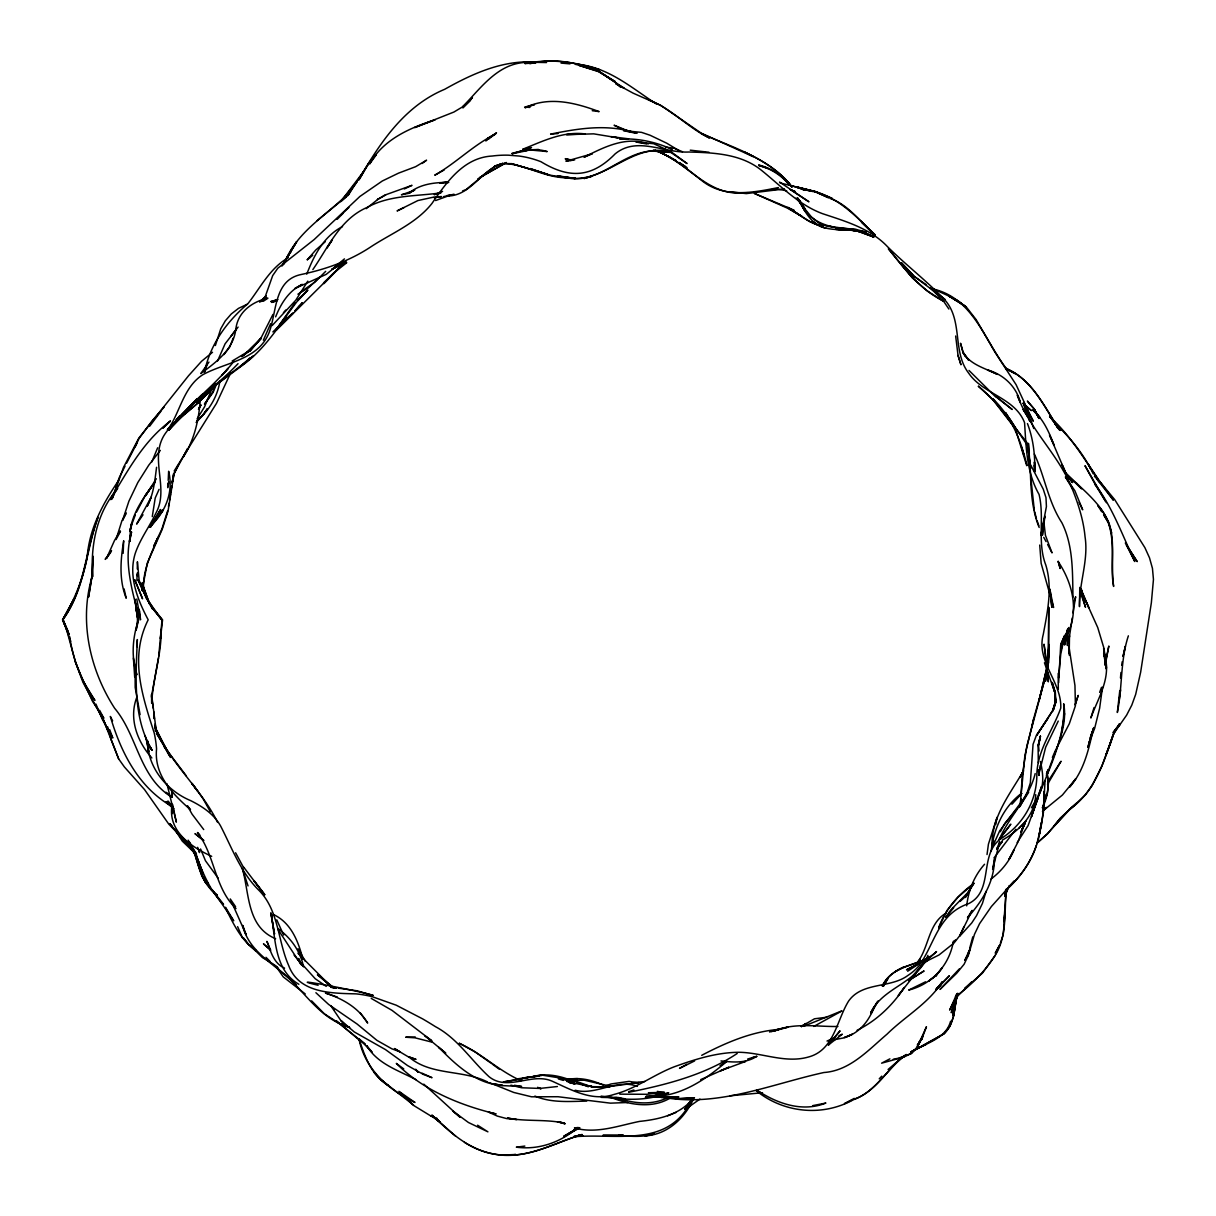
<?xml version="1.0" encoding="UTF-8"?>
<svg xmlns="http://www.w3.org/2000/svg" width="1216" height="1216" viewBox="0 0 1216 1216"><rect width="100%" height="100%" fill="white"/><g stroke="black" fill="none" stroke-linecap="round" stroke-linejoin="round"><path stroke-width="1.5" d="M137.59 619.795L137.636 609.216L137.803 619.795L134.748 599.032L136.83 608.821C130.294 583.938 124.002 557.399 131.571 532.015L129.458 541.5L130.674 531.574L130.112 541.394M172.125 813.671L172.17 804.46C167.154 830.786 190.897 846.929 211.69 856.322M172.262 797.255L172.292 791.874L172.231 797.255M137.97 619.795L136.116 608.958L138.031 619.795L138.031 612.758M151.787 703.395L151.863 694.382L158.46 657.78M1031.001 479.195L1034.314 510.142M1004.872 914.812L1003.23 934.602L1000.358 943.221M123.135 553.341L123.698 540.77C120.536 559.877 118.879 579.728 126.206 598.226L124.093 588.894M137.286 568.966L137.408 561.777L139.156 580.397L146.832 599.047L138.107 580.108L147.136 598.941L153.429 608.806L162.579 619.795L160.436 638.613L161.211 629.523C161.546 653.965 153.353 677.449 151.742 701.586M1105.815 665.304L1105.937 657.765L1106.393 668.116L1105.481 658.616C1110.299 679.668 1097.668 698.957 1090.858 718.002L1094.066 707.56M1048.952 644.571L1048.162 662.842L1048.922 644.556L1048.04 662.811L1039.224 699.975L1048.04 662.811L1048.8 644.556L1048.359 662.857L1045.882 677.616L1048.405 662.887L1048.77 607.301L1048.374 662.872L1045.471 681.234L1047.645 662.918L1047.842 668.587M1105.846 665.517L1106.104 657.172L1105.298 664.255M137.089 646.775L137.332 639.555C135.888 676.248 132.438 717.881 152.137 750.211L146.938 742.429L151.985 750.333L148.367 744.055M1067.967 629.493L1067.435 645.529L1067.055 636.743M136.906 580.534L137.134 574.028M1043.966 798.471L1044.286 791.099L1043.389 812.744L1039.406 833.75L1041.215 822.867C1039.042 849.087 1025.544 873.407 1005.48 890.234M1045.076 780.672L1043.951 800.356M1005.966 892.635L1003.93 921.728L1004.598 914.858M1042.948 524.218L1042.446 535.192L1044.924 516.207L1040.896 535.39L1046.414 506.586L1045.988 497.633L1043.237 489.136L1030.074 463.874L1027.429 443.779L1029.922 463.858L1028.417 443.354L1029.253 463.95M167.854 487.722L168.036 484.059M168.203 480.396L168.644 471.246C173.858 492.556 165.239 512.742 149.462 527.09L162.382 510.158L149.887 527.075L160.573 509.489L150.313 526.999M1058.528 677.935L1060.747 654.208L1064.426 636.956L1062.389 644.769L1065.702 635.132L1061.431 644.465C1080.462 618.473 1075.081 586.994 1058.194 561.579L1060.17 568.526L1058.209 561.214M993.35 843.646L993.533 840.104M1058.3 689.305L1058.194 673.36M1021.06 795.142L1024.875 755.546L1033.889 717.881L1031.715 727.305M161.88 621.422L158.734 656.108M1128.372 635.831C1120.194 660.577 1122.566 687.131 1117.337 712.485L1119.754 690.84M137.241 575.761L137.469 572.599M1020.817 798.684L1020.3 805.904L1022.261 775.565L1026.851 745.97L1044.331 681.066L1033.858 717.972M992.104 846.488C990.964 817.41 1009.782 794.443 1023.522 770.762L1020.102 777.495L1023.249 770.792M141.664 588.498L142.135 582.935M1120.483 677.966L1120.954 672.478M139.019 609.216L136.131 630.192L138.578 619.795C132.514 637.427 131.054 656.792 136.8 674.698M1058.634 682.693L1060.686 644.997L1064.821 635.132L1060.732 644.298M1063.666 703.973C1065.961 743.706 1042.386 779.471 1031.518 816.666L1038.145 797.666L1028.082 825.618L1017.154 842.612M1064.593 713.594L1061.614 732.427M152.274 516.602L155.222 497.982L159.083 489.349M168.188 486.582L168.705 481.794L167.641 486.476M1006.498 888.607C1003.93 910.936 1007.669 935.317 995.205 955.366C984.808 971.675 970.9 985.325 955.442 996.831L957.205 994.308M1044.286 802.195L1041.778 823.262L1036.944 843.585M135.827 667.493L134.687 676.917L133.41 658.069L136.8 674.561M1005.374 892.818L1004.918 896.466L1005.754 891.434M156.575 467.278C154.812 480.533 153.657 494.243 147.212 506.236L151.24 497.101L136.618 524.096L143.017 514.778M135.098 672.083L135.189 687.45L140.098 714.689M987.027 854.544L988.426 844.162L997.029 817.289L995.828 824.296M1072.299 617.91L1068.378 643.522L1069.502 635.71L1069.214 653.509M200.427 397.678C199.105 418.517 194.818 439.432 183.175 457.155L187.629 448.598L174.01 473.769L168.021 511.222L162.23 529.279L147.227 563.251L142.135 590.52M170.818 492.358L171.714 486.05M1119.07 700.766L1120.605 689.958M1040.106 765.639L1038.738 775.246L1038.525 769.819L1038.905 775.458L1038.646 769.971M954.742 1007L953.405 1015.831L957.418 993.518M955.274 1003.458L956.612 994.627C954.469 1008.125 954.879 1023.811 943.966 1033.798L911.27 1051.962M169.617 500.186L170.574 493.924M1121.684 665.228L1122.216 661.717M172.155 482.889L173.706 473.48L172.155 482.95L174.116 473.723L177.977 465.348M957.19 994.612L953.602 1016.287L949.954 1026.213L944.194 1033.737L910.936 1052.205M966.705 905.859C968.331 890.553 974.244 875.824 984.55 864.272M170.818 490.732L171.623 486.035M199.029 403.15L199.667 399.441M992.621 869.486L994.445 859.241C994.262 882.406 982.27 901.147 967.51 917.7L972.131 910.389L959.895 935.499L954.058 942.978L938.995 954.986L922.762 963.087M219.914 380.942C217.618 396.644 208.924 410.841 196.81 420.934L202.342 415.796L207.526 408.622L202.282 415.872M1067.45 629.402L1064.593 645.027L1068.651 627.547M1072.998 612.879L1075.658 596.767L1074.306 601.418M1105.435 664.194L1108.84 646.03L1104.797 665.091M991.192 850.987C993.822 828.704 1003.215 807.09 1021.531 793.334M168.446 506.418L169.07 503.302M957.098 994.642L952.797 1014.889L957.342 993.822M992.986 867.829L999.734 841.913M1038.646 775.018L1045.654 747.247L1058.239 721.073M1125.226 646.714L1123.022 656.442L1125.378 646.167M1064.091 637.26L1061.097 649.724M1102.471 687.283L1099.629 708.259L1094.643 728.414L1089.034 742.52M986.1 891.343L982.422 903.412L976.554 915.618L971.751 922.944L959.682 936.274M955.198 1001.999L957.326 993.381M136.967 696.89C128.47 718.337 137.18 741.593 151.863 757.963M1035.743 794.626C1034.846 815.784 1019.449 830.33 1002.242 840.195M151.787 462.004L157.654 447.777M955.138 1003.306L957.57 994.354M167.534 511.085L161.865 529.142L153.626 546.425L158.05 537.366C151.027 554.146 142.181 571.702 143.61 590.307M968.954 950.897L967.526 956.171L970.338 948.085L964.896 960.199M969.912 947.386L972.8 936.822M1092.074 732.017L1087.834 747.414L1093.822 727.518L1090.372 737.443M200.807 373.555C216.326 362.049 233.578 349.554 235.889 328.685C238.047 311.767 252.274 301.674 267.915 298.163L263.431 301.203M131.784 524.704L129.808 531.59L131.875 522.652L130.066 531.392C132.407 512.65 143.883 496.858 155.04 482.266L145.084 495.824M953.435 941.184C949.483 964.987 932.17 984.261 908.671 990.082L925.528 981.814M204.531 371.898C210.216 344.386 226.708 321.647 247.836 303.772C260.437 287.751 269.785 268.234 288.207 257.777M112.176 499.001L123.5 467.415L138.791 438.155L188.541 375.744L201.567 361.274L212.526 352.26M1090.813 469.239L1088.381 464.466L1100.556 482.554L1114.662 499.563L1144.894 547.656L1149.5 557.81L1152.449 568.358L1153.452 579.439L1151.354 602.786L1140.654 672.19L1135.683 694.351L1131.807 705.098L1126.624 715.145L1113.674 733.689L1101.909 766.019L1091.877 786.038L1085.417 794.899L1069.092 810.099L1047.371 833.705L1037.309 842.901M1052.813 710.448L1055.488 701.921L1052.798 710.448L1036.686 735.376L1052.813 710.448L1055.382 701.921L1054.789 692.406L1044.438 662.766M264.845 297.738L272.688 275.591L277.78 268.25L314.123 239.582L359.83 196.506L382.326 180.986L398.529 173.143L415.614 166.698L426.573 160.193L422.119 163.491M950.593 1021.227C945.972 1038.874 925.057 1043.571 911.058 1051.794M204.638 372.126L206.69 365.469L204.212 371.944M1037.294 842.901L1047.63 833.766L1060.778 817.669L1054.272 825.74L1068.788 810.19L1061.097 817.517L1077.178 802.712L1068.849 809.856C1094.324 792.695 1104.28 761.9 1113.218 734.054M957.174 993.791L951.262 1012.715L956.916 994.688M215.369 345.511L220.765 328.761L225.325 320.811L231.268 313.971L238.503 308.362L247.365 304.182M1075.385 704.094L1078.197 695.37L1075.126 705.052M1110.041 744.83L1113.674 733.689M212.982 385.882L204.592 406.752L197.098 418.866M1046.566 775.93L1048.648 769.652L1046.49 775.747L1048.314 771.05M215.278 384.241L212.678 392.069L204.531 404.031M1090.418 737.504L1093.336 728.931C1088.715 749.33 1084.034 770.838 1069.73 786.965L1075.643 778.894L1062.419 795.021L1043.267 810.677M115.733 487.738L119.229 477.599L125.02 466.199M1044.194 800.751L1046.611 793.866L1042.477 807.758M1067.846 629.219L1062.419 644.602L1067.937 629.189M1035.166 773.619C1029.177 798.547 1009.006 816.194 999.278 839.496L1010.83 824.174L999.187 839.177M1046.414 774.136L1048.01 769.622M112.784 497.298L115.854 488.847L110.854 499.67L114.471 493.118M1036.336 845.272C1030.97 862.858 1019.388 877.724 1006.134 890.158M1099.644 692.39L1101.514 687.329M1048.891 769.5C1055.959 748.372 1067.815 726.955 1063.757 703.988M1005.176 895.326L1007.486 889.124M126.601 463.114L136.785 443.445M132.286 522.971L135.31 515.022M965.246 897.393L971.766 885.917M217.558 360.985L225.097 343.809L238.093 327.074M968.894 891.298L973.545 883.318M1109.843 744.876L1105.861 755.242L1113.628 734.008L1119.48 723.839L1113.248 732.458L1120.316 723.991L1113.294 732.534M991.709 848.479L999.658 830.938L1028.706 792.178L1019.175 807.424M233.214 338.109L229.642 347.168L223.926 354.616M965.063 897.514L973.651 883.774M999.643 841.867L996.679 849.346L1002.349 841.396L996.968 848.342M1005.298 895.341L1009.174 885.734M159.296 512.954L157.168 518.198L159.6 513.122M264.921 299.136L266.258 295.853L259.616 302.07M216.813 383.42L213.119 392.418L204.562 404.046M306.766 274.147C313.91 255.466 323.942 236.086 342.502 226.571M1042.431 807.758C1047.979 796.769 1049.56 784.29 1046.718 772.266M1043.708 802.514L1047.265 794.109L1048.435 783.378L1047.052 772.342M874.137 1006.894C869.242 1020.71 859.195 1033.509 844.497 1037.415L852.416 1034.208L844.725 1037.734L827.017 1041.048L833.826 1038.008M965.732 896.998L967.222 893.562L965.641 896.648M874.137 1006.681L871.158 1013.49L878.21 1000.738M263.37 340.206L270.621 323.684M1052.372 757.446L1055.61 750.059M995.509 954.317L999.187 945.957L995.326 953.055M956.521 994.536L949.635 1010.086L958.132 993.776M275.637 316.844C280.911 303.62 288.906 290.563 302.328 284.377L294.91 288.511L326.162 274.39L337.577 265.27M272.946 314.427L260.954 338.109L249.614 351.454L261.014 338.23L243.337 355.589M959.895 935.499L964.03 926.531M135.143 446.88L139.065 438.414L151.878 421.162L164.206 406.98M211.812 386.718C200.974 404.229 181.427 414.17 168.583 430.16L182.658 415.674L168.568 430.16M136.587 511.966L145.054 495.915L150.89 487.677M938.691 927.732C945.227 909.34 958.421 894.429 974.168 883.257M230.918 372.37L216.463 403.378L174.177 471.002M284.088 264.024C295.503 232.606 325.721 216.038 348.065 193.633M938.691 927.717L947.051 910.45L957.843 897.271L971.326 885.628M182.734 415.72L197.539 403.332L210.474 389.956L212.754 385.305M1056.339 748.585L1069.32 723.748L1075.415 705.766L1074.959 685.535L1068.818 645.605L1069.244 655.135M211.782 387.022L210.353 389.865L197.539 403.332M125.81 514.079L122.573 520.387L128.896 501.205L137.834 482.509L148.717 465.242L160.314 450.406M1021.911 829.358L1024.966 823.399L1020.771 832.291L1024.83 823.126L1018.111 841.746L1008.946 859.378L1013.855 850.242C1009.158 861.825 1000.89 871.583 990.964 879.077M282.629 265.179L296.506 241.969L291.141 250.435M211.645 386.931L197.509 403.317L210.915 390.23L196.779 403.089L211.037 390.351L215.141 383.542M210.474 389.971L197.418 403.256L210.474 389.956L212.253 386.627M126.221 512.833L121.843 520.98L116.037 539.554L120.49 531.392M1000.312 831.698L1004.887 823.262L1016.713 809.294M995.418 952.888L999.78 944.938M971.508 886.327L973.317 883.105M964.942 960.108L966.583 957.19M281.99 266.046L296.522 242.014M198.466 409.382L201.05 404.882L199.059 407.801M877.192 1001.984L870.808 1012.563C883.348 986.83 917.594 983.318 927.914 955.35M307.785 281.154L295.762 300.246L272.141 325.569M693.378 1099.203C684.471 1118.492 667.082 1134.862 644.936 1135.866L654.375 1133.874C642.762 1137.355 630.557 1136.595 618.686 1135.136M1020.042 805.934L1027.414 791.95L1030.332 782.952L1033.053 744.298L1036.382 735.315L1047.782 718.656M1031.396 807.789L1038.525 795.644L1041.489 786.6L1038.312 795.477C1044.863 785.202 1042.811 772.753 1040.486 761.505M883.5 986.024L888.182 978.074L883.378 986.222M120.217 531.042L114.532 540.436L106.537 558.357L111.522 550.574L105.199 559.39L110.58 552.55M1047.523 784.366L1061.036 761.246L1047.63 781.949M156.332 478.754L145.494 495.794L150.966 487.54M158.293 514.474L150.465 527.121L162.929 510.401L149.462 527.09M118.59 480.533C102.858 503.606 89.254 528.671 87.202 557.08C82.962 579.363 74.237 600.43 62.548 619.795L68.658 633.703M955.122 999.841L959.059 993.563M994.779 955.989L982.33 973.241L964.592 988.638L971.675 981.829M359.997 177.612C380.532 141.831 405.11 105.762 444.676 89.3C472.674 73.553 503.196 59.69 536.18 62.107L530.83 62.563M286.079 258.978L291.384 250.739L285.988 258.993M692.649 1097.911C669.955 1148.968 617.758 1132.962 573.694 1136.778L578.801 1135.364M882.466 985.933C892.316 963.543 921.09 966.948 936.533 951.566L930.118 957.357L922.488 961.78L929.526 956.764L922.579 961.826L906.498 969.821L922.351 961.598L907.668 971.219M149.629 426.254L160.77 411.464M201.263 372.902L208.954 362.094M971.63 886.418L973.682 883.378M882.284 985.902C886.89 977.345 894.52 970.946 903.442 967.252L921.454 960.959M337.106 219.382L342.942 213.469M357.23 181.594L350.193 190.942M956.703 996.558L958.862 993.487M945.698 917.107L950.76 909.963L969.882 890.522M312.846 269.587C328.563 246.848 340.176 218.926 367.323 207.328C389.774 194.94 416.009 196.354 440.587 192.918M993.943 857.994L1015.877 829.251M295.062 302.723L276.047 329.688L296.75 301.902L307.876 290.122L297.403 300.063M230.842 336.467L236.314 329.05M946.048 917.244L953.678 907.668M924.829 961.75L898.29 995.539L904.354 987.438C892.529 1005.404 876.478 1020.817 857.067 1030.302M233.989 361.167C214.502 386.278 187.826 404.822 168.355 430.023L202.859 393.938L195.198 401.964M959.378 968.878L939.983 989.429L956.612 973.347L964.106 964.242L968.483 955.031L974.457 934.374L979.564 923.689L991.39 906.528L1014.296 881.022L1009.265 886.282M181.625 415.066L168.386 430.054L196.992 398.802L168.355 430.038C188.191 404.426 215.992 387.022 238.032 363.675M828.415 1045.213L840.043 1030.834L828.415 1044.954L842.338 1034.208L838.934 1035.728M261.546 301.507L265.134 297.099M375.334 155.207L369.162 162.716L358.918 179.922L363.949 171.091L340.754 201.537L347.837 195.274M916.636 963.376L920.026 959.424L916.636 963.376C929.085 948.434 927.93 923.506 946.018 913.17M912.167 976.646L923.461 963.133M340.784 215.156L348.916 207.45M168.37 430.038L181.503 414.99L201.415 395.2M283.419 312.725L285.79 310.019M293.026 313.302L275.971 330.19M919.798 1040.82L922.017 1038.312L917.305 1045.228L922.26 1037.795L926.455 1026.745L917.396 1046.809L911.118 1053.588L903.488 1057.206L881.6 1063.179L889.899 1058.847M953.04 942.658L955.518 939.892M167.55 429.491L172.368 424.156L167.413 429.506M913.991 1050.7L911.498 1053.421L900.19 1057.601M323.942 283.647L344.645 262.367L276.184 330.357M319.793 276.898L308.666 287.751L297.905 294.181M196.126 422.484L202.342 415.796M1021.562 793.516L1011.758 804.05L1021.744 793.486M325.675 271.35L314.944 282.112L300.337 292.205M879.244 1078.82L881.767 1076.16M888.09 1069.502L901.755 1057.707M261.303 338.443L249.234 351.105L241.589 356.622L249.128 350.907L232.134 361.046M966.462 987.316L956.794 996.953M292.767 313.135L283.602 321.115M470.592 100.411L462.916 107.966M918.855 1042.294L922.366 1038.768L919.813 1040.942M693.318 1098.276C680.352 1114.51 659.285 1119.358 639.601 1121.395C618.154 1125.712 596.494 1134.118 574.438 1127.962L577.98 1127.506M1042.431 811.376L1046.414 807.394M181.427 414.945L194.712 401.69M260.209 301.644L265.179 296.719M334.689 272.065L323.502 283.13L334.643 272.202L346.742 262.732M1019.175 827.914L1026.182 821.134M486.263 140.554L489.85 137.104L485.746 140.889M170.377 420.994L162.974 428.078L170.255 421.177C143.99 440.724 128.334 469.726 111.781 497.146L117.663 488.422C96.581 512.818 90.47 545.346 92.598 576.749L93.161 556.29L91.778 576.931L88.57 597.056L91.884 577.342C79.04 621.665 89.969 670.122 114.654 708.274C137.56 735.482 138.989 776.857 171.35 796.86L165.862 792.27L171.137 796.662M1042.872 810.358L1045.41 807.956M250.146 357.671L239.537 367.521L213.408 386.855L253.49 355.908L239.37 367.399C259.099 354.464 272.87 335.023 286.459 316.19L276.138 329.992L287.782 317.665L272.886 331.907M960.032 901.421L964.121 897.742M366.183 208.666L378.024 199.226M921.272 965.838L929.252 958.862M346.484 196.597L340.845 201.491L353.233 186.322L347.943 195.594L369.162 162.716L376.078 155.01L369.649 163.962C383.025 139.612 409.792 127.847 435.054 119.837L414.686 127.574L453.918 112.039L463.858 106.081L472.431 97.569L462.597 106.871C483.071 85.637 501.63 58.003 535.618 62.958L524.871 63.551C549.875 58.444 575.381 61.803 599.458 69.677L575.381 64.342M325.204 241.771L315.719 250.055L307.268 259.814L312.74 255.284M344.447 258.871L332.014 269.359L345.876 261.425L331.862 269.314L346.393 262.367M340.997 201.05L317.042 220.704M262.094 301.112L266.152 297.768M906.239 1054.5C887.194 1067.998 876.402 1091.664 853.374 1099.75C822.244 1116.942 783.575 1113.005 756.078 1090.6M307.298 259.601L310.019 257.427M488.406 139.293L496.508 132.833L487.707 138.487L495.626 134.018C473.465 144.902 456.122 163.035 434.75 175.195L444.129 170.012M484.606 174.329L466.032 189.62L462.597 190.927M906.224 1054.606C887.254 1067.982 876.614 1091.816 853.419 1099.386M477.994 179.132L495.778 165.589M801.39 1026.426L814.477 1018.795L826.713 1017.245M937.399 987.605L949.392 975.749L935.666 990.341L942.248 981.798C928.37 1003.641 905.069 1016.348 886.996 1034.193C868.376 1050.001 849.908 1070.764 823.901 1072.512C769.166 1084.55 714.552 1108.886 657.446 1096.209M924.084 961.734L927.033 959.561M477.888 179.162L480.806 177.065M699.945 1099.097L688.256 1107.29M936.32 988.699L940.819 985.462L936.32 988.623M801.42 1026.623L806.01 1023.477L801.268 1026.532M813.762 1026.441L841.594 1011.134M737.2 1053.482C704.839 1074.929 666.429 1084.733 628.824 1092.257M506.373 162.579L479.97 177.46L506.312 162.549M720.024 1065.611L726.94 1061.31C704.034 1080.902 677.738 1098.641 646.03 1096.391L663.571 1094.552L668.557 1092.789L663.571 1094.552L645.392 1097.349L663.085 1094.035M908.519 980.628L924.084 970.946L909.279 980.111M579.044 1127.658L563.829 1136.626L576.05 1129.147C559.071 1142.797 538.156 1150.108 516.344 1147.174L524.856 1146.08M576.08 1129.01L563.966 1136.154L579.926 1127.87M686.842 1064.258L679.516 1068.393L694.61 1060.93M525.798 150.845L530.647 148.109L512.134 153.763L527.972 150.45M671.186 1097.425C653.083 1108.962 630.45 1105.116 611.618 1097.653M385.654 194.986L377.416 199.561L384.758 195.122L411.996 185.334L404.29 188.951M903.351 967.206L894.687 971.918M147.455 742.49C148.398 768.497 167.215 790.871 190.714 800.66C202.51 806.527 214.001 814.203 220.582 825.953C231.815 847.674 240.327 871.401 257.822 889.23C278.935 909.386 277.491 940.257 288.587 965.306C298.786 993.305 331.254 993.229 356.014 993.867A113.848 113.848 0 0 1 372.309 996.71L396.218 1005.191L422.59 1018.856A434.568 434.568 0 0 1 435.404 1026.638C457.642 1038.464 471.078 1060.246 489.136 1076.783C507.969 1091.74 531.59 1072.178 552.079 1081.146C571.444 1089.855 592.116 1101.863 614.065 1094.43C635.664 1088.852 653.6 1074.762 674.226 1066.797C695.126 1059.258 716.908 1052.372 739.328 1052.281C762.432 1052.706 785.414 1063.62 808.473 1057.008C834.206 1050.183 836.593 1020.361 848.616 1001.057C862.342 981.631 889.96 988.608 907.774 975.551A53.717 53.717 0 0 0 919.387 965.367C935.256 942.43 938.357 913.839 968.742 903.579C994.323 890.629 978.47 854.483 1000.89 838.736C1022.306 825.178 1035.986 802.606 1036.822 777.1C1036.336 751.351 1052.63 731.029 1060.762 708.077C1061.918 682.1 1035.895 661.504 1043.267 634.433C1047.462 611.663 1052.767 587.951 1045.836 565.121C1036.959 542.245 1044.696 517.621 1039.057 494.426C1026.41 472.203 1026.198 447.275 1024.556 422.682C1015.056 397.662 983.03 394.364 968.62 373.084C952.234 351.895 963.057 320.978 945.273 300.428C927.337 281.261 906.209 265.286 887.589 246.757C870.2 228.35 845.637 221.373 822.426 213.636C798.258 204.638 780.459 185.486 760.775 169.754C740.438 153.763 713.549 152.654 688.788 152.015C664.225 153.307 637.017 135.918 615.129 153.885C591.538 178.007 569.042 178.813 540.983 161.728A94.422 94.422 0 0 0 519.156 156.043L508.288 155.177A105.047 105.047 0 0 0 492.222 156.028C463.737 157.533 446.637 182.126 431.984 203.422C415.887 223.805 390.853 233.457 369.786 247.547C348.946 261.121 325.417 269.42 301.188 274.497C273.342 280.182 277.066 312.71 268.797 333.275C257.564 360.255 225.249 362.307 202.677 374.786C182.354 387.904 179.907 414.595 165.756 432.835C148.094 457.155 169.723 487.525 156.074 512.833C149.568 526.513 140.25 538.794 135.31 553.204C128.014 575.974 137.56 599.746 148.185 619.795C129.2 657.613 142.348 696.023 154.219 733.02A108.878 108.878 0 0 1 156.56 748.889C153.946 774.622 171.866 793.258 189.742 809.111M854.27 1098.382L844.466 1103.657L851.93 1100.1M701.723 1055.321C725.77 1042.705 751.427 1031.639 778.787 1029.405L771.567 1031.594M414.762 190.076L408.895 193.192C419.991 183.89 434.826 182.37 448.75 182.385L439.66 183.069L448.142 181.716M413.349 190.714L401.417 194.788L409.853 193.131M404.001 207.571L397.085 210.93L417.939 200.534L433.854 197.083M747.642 1059.045L756.702 1056.324C746.122 1063.514 733.035 1062.298 720.997 1060.945M910.723 1051.962L926.379 1044.316M573.922 1129.831L578.907 1127.521M700.705 1079.61L728.931 1067.192L720.358 1070.794L745.56 1061.462L740.407 1062.374M774.881 1030.773C794.808 1022.443 816.97 1026.866 837.915 1026.486M774.972 1030.727L787.877 1027.201L778.27 1029.222M841.852 1010.876L803.852 1026.198M601.099 1096.118C622.501 1100.054 645.392 1101.422 666.064 1093.458M668.314 1097.334C652.171 1105.648 633.186 1103.718 616.71 1097.531M667.584 1115.786L676.218 1112.366M442.563 191.398L434.249 194.636L440.739 193.025M454.024 194.195L443.308 196.688M435.647 200.534L450.482 195.092L446.804 195.639M606.146 1085.69L611.04 1083.958L629.037 1081.389L638.202 1082.909M628.642 1091.71L633.87 1089.977M580.427 1134.999C552.505 1143.891 524.871 1159.958 494.441 1154.166C469.102 1150.108 449.753 1132.005 431.817 1115.072L439.934 1121.927L430.829 1115.695L434.127 1116.957M769.576 1032.019L778.392 1029.177M752.248 1057.738L756.838 1056.415M277.643 299.653L270.788 301.598L277.719 299.714M529.918 63.749C548.629 58.9 569.073 60.709 587.176 67.23M511.799 153.459C523.29 150.191 535.511 147.85 547.2 151.574L529.34 149.887L538.612 149.568L529.735 150.085M515.903 1079.033L538.582 1076.069M893.243 1059.258L903.488 1057.206M522.5 1078.82L503.363 1081.936L541.606 1075.066L558.798 1077.786L575.198 1083.426L592.253 1086.633L609.718 1087.013L592.07 1086.998L609.505 1086.542L638.902 1082.574M531.529 147.562L522.743 149.234C542.67 141.284 562.962 131.009 585.23 133.942L566.428 134.642L593.682 133.851L617.971 137.834M531.985 1076.829C546.394 1072.588 561.534 1076.008 574.925 1081.921L566.732 1079.474L573.283 1081.434M902.713 1057.16L903.838 1056.962M778.377 187.568C753.114 192.63 724.082 198.314 702.027 180.774C687.45 169.191 672.782 156.788 655.074 150.313L662.234 152.623L658.768 151.529M441.286 196.475L433.93 197.585L441.347 196.703M572.918 160.208L565.942 161.242L592.298 153.778L584.014 157.229C603.638 147.349 625.997 135.736 648.295 143.959M542.002 1075.43L522.804 1077.999L538.536 1076.16M655.454 1095.768L662.583 1094.826M531.59 62.639L536.727 62.001L525.069 62.578M446.91 196.05C471.185 196.186 481.323 169.176 502.846 163.4L494.608 166.166L502.801 163.491L511.647 163.658L530.222 169.07M571.991 1080.416L584.242 1080.203L609.87 1086.116M557.384 1086.526L539.874 1088.426L521.725 1087.773L510.887 1085.174M632.32 1082.772L644.738 1081.541M529.234 62.685L536.727 62.001M563.783 1079.033L577.539 1078.653L568.571 1079.246C580.579 1077.224 592.694 1080.188 603.546 1085.31M762.493 1092.728L729.95 1095.814M784.442 188.921L746.244 193.602L729.174 191.687M558.022 133.547L550.605 134.11C577.539 128.653 605.173 124.047 632.244 131.845L623.55 130.796M627.882 1102.502L610.432 1103.155L557.992 1096.726L531.544 1096.802L513.714 1092.439L489.41 1082.635M770.534 189.757L778.088 189.21L786.676 190.76M656.807 150.921C623.306 149.264 600.157 185.714 566.215 177.597L575.335 177.825L566.398 177.81L548.614 174.922L530.13 168.583L547.23 174.192M656.686 150.875L652.977 151.103L670.882 152.456L687.07 163.552L670.791 151.59M575.67 1136.185L582.95 1135.774L573.754 1136.626L582.221 1134.513C556.837 1141.763 532.851 1156.735 505.537 1154.942L515.721 1154.501C497.785 1157.13 479.636 1151.81 464.436 1142.326M586.766 1101.103C569.468 1101.438 551.167 1103.064 534.888 1096.072M736.425 193.253L747.49 192.69M743.432 192.736C706.694 196.734 685.657 159.554 653.433 150.085M812.835 1105.602L825.892 1103.049C802.18 1112.594 776.842 1103.474 756.717 1090.053M415.188 1036.929L405.658 1037.233L415.021 1037.826L431.437 1041.99M619.795 1094.157L646.836 1094.294L664.468 1092.348L648.523 1092.743M650.013 1097.06L662.279 1096.786L655.15 1095.525M623.276 1135.303L602.878 1135.349L623.489 1135.501L619.978 1135.136M648.523 1092.789L664.559 1092.91L657.324 1091.375M504.594 163.537C525.814 164.51 544.859 177.794 566.534 177.764L557.445 175.727L575.229 178.539L566.078 177.186C603.774 186.154 631.378 141.254 671.202 151.985L652.962 150.997L656.625 151.225M535.709 62.335L546.577 62.548M670.594 1097.866L677.342 1098.018M601.312 1097.379L619.157 1097.805L606.526 1097.075M813.322 221.51C826.53 233.852 846.473 227.088 862.326 231.937L845.348 229.307M835.878 229.474L855.958 230.523L862.296 231.982L849.102 229.292M516.815 1119.602L507.498 1118.051C526.346 1121.79 545.832 1118.963 564.65 1123.189L557.521 1121.714M529.948 107.418L524.613 107.099L534.478 104.622L525.145 107.768C548.857 95.851 575.761 102.828 599.138 111.614L592.238 110.702M843.57 229.155L855.973 230.462L865.397 232.818L855.942 230.523L836.03 229.186L855.942 230.523L862.281 232.013L856.018 230.356L865.351 232.894L873.757 236.998L865.366 232.879L856.034 230.326L862.25 232.028M574.666 159.95L565.516 159.372L570.958 160.466M800.098 201.4C811.954 229.55 840.651 227.726 865.929 231.967L856.505 229.581L827.29 226.358L818.748 223.075L811.498 217.071L796.13 198.041M561.032 63.08L570 63.87M836.821 227.818L856.505 229.581M625.48 130.872L641.546 132.362L650.043 135.234L666.748 143.199L677.89 149.978M516.177 1119.48L506.57 1118.568L497.314 1116.09L488.391 1112.032L496.082 1113.947C459.982 1105.253 422.773 1090.022 396.31 1063.392L403.773 1068.925M586.766 1085.979L591.949 1086.481L583.33 1084.961M836.471 228.41L840.013 228.79M690.247 150.176L708.974 152.258M665.441 147.075L674.211 148.261L682.495 151.757M836.912 227.62L840.393 228.106M847.354 229.064L865.351 232.894M331.026 987.134L336.665 987.909M338.55 988.182L356.896 990.766L373.069 995.463M657.582 1096.224L678.452 1098.717L694.503 1097.835L677.95 1098.717L656.154 1096.194M330.934 987.286L334.658 987.863M575.198 1090.25C596.235 1095.753 616.345 1078.41 637.397 1086.344M802.53 189.544C832.838 191.535 854.559 214.761 874.866 234.749L862.129 222.589L874.866 234.749M616.649 1097.425L625.1 1098.808M804.369 189.787L814.872 191.581L828.415 197.676M514.429 1085.265L521.618 1086.481L502.77 1085.63L493.559 1083.851L502.649 1085.432C476.429 1084.262 456.122 1065.17 438.809 1047.402M804.308 189.772L814.872 191.581L828.4 197.706M822.898 225.933C809.385 224.246 799.277 213.879 787.922 207.358M331.102 987.164L336.574 988.122M823.384 226.085L817.775 225.097L809.461 221.418L787.786 207.602L801.982 216.463L787.512 208.194L754.3 193.39L794.109 210.186M558.266 1077.908L574.879 1080.872L591.69 1086.815M617.971 137.894L611.01 136.633L628.566 138.822L619.689 139.004C637.716 138.153 655.956 141.77 672.281 149.553M646.502 143.944L635.938 141.968L653.691 143.731L667.371 150.024M809.415 190.851L812.881 191.505M614.946 1097.349L625.191 1099.781L618.488 1097.486M780.079 182.932L814.887 191.566L797.97 187.249M829.51 226.115L833.203 226.86M625.374 131.054L635.466 133.152M654.968 1096.026L661.96 1097.622L678.893 1096.984L661.519 1097.045L658.038 1096.057M830.102 198.466C848.798 204.911 860.715 222.346 874.927 235.205L861.369 221.677M790.582 185.379L805.63 190.152M797.954 187.294L814.994 191.398L832.246 198.314M812.911 191.398L797.574 187.462L805.63 190.35M856.003 230.402L873.757 237.059L855.958 230.493L865.366 232.879M557.293 1121.775L565.136 1123.858L559.102 1121.851M637.078 133.289L623.382 129.58L614.11 125.248L631.104 132.164M548.933 174.754L511.647 163.658M558.402 1078.942L563.342 1080.401M566.641 1081.374L574.879 1083.806M373.175 995.357C354.859 989.854 279.574 976.083 318.121 985.264M758.738 164.95C770.929 167.99 782.07 174.906 789.701 184.938L783.484 178.174M767.813 168.446L758.647 165.406C770.807 168.507 781.812 175.514 789.61 185.364M487.662 1082.027C462.475 1069.335 430.768 1075.962 408.698 1056.78L416.024 1059.394L407.922 1056.613L394.607 1048.678M337.364 997.059L325.447 993.062C342.228 998.549 358.37 1007.502 367.673 1023.066L360.255 1012.882M649.268 100.122C671.718 108.695 687.891 127.756 709.49 138.016L701.237 133.532C732.412 147.364 767.676 157.533 790.233 184.771L784.016 177.886L792.118 187.234C780.444 171.076 762.462 160.588 744.739 152.228L753.084 156.575L701.298 133.198L660.987 105.488L633.171 93.176L615.904 83.813L624.006 88.114L598.971 71.425L579.029 65.39L598.47 71.638L615.266 81.639L598.971 71.425L615.098 82.308L620.646 87.324M826.196 228.258C811.118 225.34 804.217 210.231 797.681 198.026M576.597 1082.468L588.362 1086.8M587.769 67.777L578.862 64.463C608.927 67.731 632.001 88.084 656.29 103.907M537.639 1087.469L541.135 1088.791L537.7 1087.454M790.294 189.635L795.082 191.55L790.263 189.559L808.929 201.795L779.547 182.02M437.243 1118.522L430.586 1115.832L413.318 1105.268L398.863 1091.33L414.99 1102.456C388.178 1089.886 364.785 1068.864 358.933 1038.692M349.691 1027.459L341.027 1023.644L349.098 1027.125C324.322 1020.27 308.727 998.564 291.794 980.886C274.132 963.817 248.338 951.368 242.744 925.422L246.103 934.678L230.265 898.958L235.585 906.695M933.888 289.195C974.138 298.923 984.93 341.97 1008.003 370.682M659.543 151.681L675.974 160.573L657.856 150.982M932.201 288.405L949.179 296.187L966.173 306.842L976.19 319.686L994.764 351.819L1016.09 384.682L1024.222 402.238L1029.754 421.116L1024.054 402.45L1033.311 421.207L1023.158 403.378L1031.396 410.598L1024.191 405.186M273.646 964.288L262.443 957.6L250.694 945.942M371.214 998.397L391.978 1010.344L431.832 1040.79L424.901 1035.85L445.77 1053.147L438.596 1047.341M521.086 1080.72C498.864 1070.946 481.414 1053.238 459.283 1043.313M1005.738 368.296L1015.01 373.601L1005.632 368.463C1032.627 379.088 1044.635 407.801 1059.866 430.312L1049.636 416.115M415.918 1079.626C398.21 1070.278 377.294 1063.909 366.624 1045.517L371.99 1052.038L358.811 1038.631L365.15 1044.164L336.346 1021.258M1005.723 368.342C1030.15 378.343 1042.644 403.15 1055.838 424.369M756.626 1090.494L761.566 1093.123M459.344 1043.298L475 1051.81L490.702 1062.936M284.574 968.118C273.813 963.589 270.651 951.353 266.942 941.382L270.651 950.243L263.462 943.859L270.499 949.924M340.282 1024.054L324.429 1013.886L311.661 1000.89M326.253 986.389L315.218 978.713L297.464 959.074L303.088 966.279L297.783 958.983L300.261 963.665M394.531 1048.526L399.927 1051.825L391.81 1048.785L376.93 1040.364L357.094 1024.024L328.654 1004.462L315.902 992.727M943.662 301.127C920.041 289.758 904.339 268.584 888.349 248.718L912.441 278.038L927.078 290.791L943.403 301.325M460.165 1117.322L452.626 1110.877L468.449 1122.505L487.92 1131.838L477.599 1125.21M422.043 1073.181L432.014 1077.695L423.366 1074.412L407.512 1065.535L385.442 1049.575L354.251 1031.928L340.982 1020.574L347.122 1026.79M957.661 301.446L949.24 296.126L966.173 306.842M679.151 162.61L685.535 166.683M679.197 162.549L687.116 167.747M273.174 914.417C291.019 922.473 298.422 941.488 302.89 959.257M275.637 938.722C246.802 926.881 249.493 893.699 242.379 868.619M926.03 284.559L914.189 276.306L901.39 262.732L914.098 276.382L945.303 299.592M305.231 993.928L283.313 976.934L276.047 966.477M492.176 1064.015L499.518 1069.366M298.847 984.276C273.767 969.745 275.682 937.764 270.986 913.064L274.527 934.04L270.818 913.094L272.186 916.438M203.786 840.332L194.97 833.614L203.543 840.697M459.45 1116.698L423.806 1084.155M996.588 397.267L1012.153 409.473L996.618 396.902M274.223 964.942L278.555 968.331M171.365 806.117C138.214 787.01 120.734 751.838 110.322 716.452L112.632 720.814M317.391 974.852L332.515 987.103M172.946 807.318L165.999 801.8L173.706 809.066M186.063 841.578L174.663 829.282M274.406 964.972L277.172 967.222M217.345 894.976C204.106 886.145 199.135 870.276 195.502 855.638L201.947 874.851L208.346 883.622M413.486 1105.01L380.775 1079.534L388.345 1085.614C371.488 1075.506 364.709 1056.324 358.948 1038.631M332.834 987.058L317.878 974.594L331.801 987.301L297.935 953.283M455.65 1136.215L435.662 1118.431M435.845 1118.522L439.888 1121.988L435.814 1118.386M1098.018 480.518L1113.37 500.171L1100.86 482.752L1094.4 476.292M296.278 984.93L274.117 965.367M336.589 1020.893L360.088 1040.744M278.586 928.994C291.202 938.372 300.398 951.307 303.529 966.887M195.533 853.814L182.294 841.122L175.317 830.3M978.424 386.278L992.514 399.228L1015.892 429.4M189.726 845.637L168.857 824.235L144.552 789.61L124.412 766.977L118.636 758.86L103.071 718.975L110.291 735.452L102.752 718.869L82.931 682.237L75.407 662.036L67.017 631.21L62.837 619.795C84.755 589.304 85.12 551.122 98.01 517.378C85.698 551.365 85.196 589.608 62.609 619.795L69.038 634.372M969 370.439L995.843 397.07M188.465 844.375L183.114 839.39L196.521 854.301L189.21 841.639M978.378 386.278C998.26 402.587 1012.806 423.822 1027.155 444.874M1081.602 488.893L1064.638 472.477M1055.184 423.35C1070.414 437.973 1084.14 454.693 1093.245 473.875M216.995 895.386L211.66 890.31L201.658 875.064L193.45 850.562M860.913 221.251L874.912 234.718M400.52 1092.454L412.194 1103.748M195.746 852.492L182.643 839.724L169.83 823.582L172.246 826.424M1049.59 416.602C1070.338 435.404 1084.854 459.45 1100.024 482.676L1096.558 478.846M930.118 287.706L943.494 301.097L948.875 309.031M346.803 1026.456L340.693 1020.33L330.828 1005.769L334.476 1009.721M266 957.326L270.013 961.354M250.754 945.881L255.907 951.064L249.174 944.771L256.211 950.76C241.042 940.561 233.183 923.385 225.325 907.546M1054.819 423.746L1060.99 430.16L1055.123 423.563M1056.476 426.588L1060.124 430.418L1049.682 416.146M218.318 878.362L205.474 860.761L200.594 848.981M199.88 835.058L197.478 832.504C215.095 855.426 214.411 887.954 236.026 908.595M1080.583 487.616L1075.902 482.57L1078.151 485.306M373.768 1072.086L380.638 1079.61M172.778 806.618L167.838 801.07L173.721 808.488M1039.072 418.471L1034.208 408.971L1027.383 401.067L1034.223 409.032L1039.042 418.395L1034.01 409.032L1039.422 418.03L1033.539 409.321L1039.938 417.59L1032.642 409.883C1043.298 419.003 1049.058 432.075 1053.953 444.904L1049.514 435.07L1066.098 473.754L1072.497 482.448L1066.098 473.754L1061.826 464.345L1066.386 474.301L1072.497 482.448M415.796 1069.518L418.152 1072.254L415.766 1069.305M900.6 263.538L912.654 277.856M294.09 955.122L297.403 959.059L278.099 929.586M190.486 809.522L187.431 805.858L192.067 814.142L203.726 829.57M217.618 822.411C200.807 787.877 169.282 762.706 154.934 726.97M161.986 619.795L152.942 608.806L161.682 619.795L146.938 598.895L152.547 608.942L147.045 599.032M186.382 775.96L164.282 746.822L169.191 754.574L154.979 726.94M243.717 867.19L264.647 894.794L253.764 880.81M1027.277 443.08L1016.394 429.218L1005.45 412.498L1016.12 429.233L992.986 398.878C1011.727 416.921 1020.984 440.8 1027.003 465.47M254.083 880.597L264.799 894.642M1065.414 476.976L1074.853 490.717L1082.681 509.808L1079.094 502.421M1065.52 477.128L1072.482 488.786M156.393 733.142L168.522 752.841M192.174 783.423L203.057 798.684L210.338 811.71M157.335 734.51L170.696 757.462M1013.369 424.764L1007.213 415.933L1015.922 429.263L1012.472 423.077M798.958 200.002L805.311 209.38L799.672 200.579M1064.866 471.99C1080.142 487.844 1099.553 501.159 1108.642 522.226C1116.212 542.853 1109.57 565.166 1113.643 586.431C1109.904 558.95 1118.766 527.774 1097.729 505.354L1101.681 511.723M1063.514 470.014L1066.386 474.301M1023.218 409.503L1031.366 421.709L1033.752 428.488M1126.548 545.239L1137.203 561.625L1125.332 543.005L1134.786 561.534C1122.398 535.344 1112.746 507.65 1095.038 484.333L1105.45 501.159M1023.173 409.564L1031.153 421.937L1023.249 402.922L1027.201 414.489M1103.672 514.9L1108.612 522.865L1111.698 532.897M189.666 845.88L195.426 855.198L193.815 850.166M75.377 661.945L83.63 682.009L94.909 700.431C81.533 681.462 72.99 659.452 69.646 636.53M164.798 746.7L156.165 730.451M225.538 907.334L233.7 920.786L212.207 889.869L223.546 904.354C205.367 886.677 200.214 861.521 188.191 840.165M167.474 752.385L170.24 757.036M1103.581 514.459L1107.822 521.679M798.593 199.378L804.916 210.155L798.669 199.272M298.087 948.723L305.338 961.294M1009.402 418.699L1015.558 429.354L1026.699 465.637M965.306 356.501L962.95 352.336L960.534 343.246L963.118 352.245L968.574 360.088L962.935 352.412C970.368 364.876 985.325 368.266 997.47 374.422L987.514 369.922C1003.428 374.391 1016.242 386.338 1020.391 402.496M797.742 198.132L804.749 210.657L798.593 199.591M1095.449 484.834L1084.991 465.682L1106.393 502.694M235.6 852.796L243.626 867.662M1043.769 537.335L1046.079 541.622M99.59 710.266L103.816 718.276L92.568 701.419L83.63 682.009M1010.542 420.052L1015.466 429.4M1047.614 544.479L1052.022 552.885L1045.41 535.283L1043.921 522.409M1034.36 454.009C1044.787 476.383 1048.086 501.63 1061.842 522.667C1073.363 545.634 1072.466 572.082 1072.968 597.117M276.762 919.828L283.647 935.104M69.054 634.235L62.609 619.795L74.328 598.394L62.837 619.795L68.4 632.746M237.622 926.668L242.638 938.174M67.61 630.253L63.11 619.795L70.71 641.318M149.598 604.154L143.062 585.854L149.705 604.154M95.927 704.064L102.296 719.294L112.799 737.96L109.668 729.615M1020.361 402.526L1017.306 395.2C1029.876 430.054 1059.166 455.194 1072.527 489.592C1078.562 504.731 1083.502 520.448 1085.052 536.758C1088.715 560.424 1078.972 583.072 1079.489 606.632L1079.778 587.404L1085.523 607.255L1080.279 591.934M134.778 579.941L142.546 598.804L134.9 580.032M107.707 726.894L111.097 739.419L118.636 758.86M197.661 847.339L199.576 852.598L198.33 849.042M1039.163 527.47C1030.864 507.239 1030.879 484.91 1030.043 463.418L1030.742 468.327M1037.035 520.57L1038.844 525.707M1027.459 423.578C1033.281 438.87 1035.257 455.422 1034.649 471.732L1034.436 461.943L1034.846 471.762L1034.193 465.454M144.947 735.467L149.203 747.764M242.364 868.558L248.034 885.947M1103.611 653.676L1105.283 658.829L1104.022 648.462L1097.744 627.578L1080.37 589.015L1088.837 607.742L1080.994 589.122L1084.064 599.306M958.026 355.467L960.959 364.785L958.041 355.452L955.654 336.011M1052.372 682.586L1054.88 690.855M1051.794 682.465L1054.789 692.406M147.227 740.666L148.823 745.97M1103.748 653.691L1105.283 658.829L1103.626 648.523L1106.332 669.013L1103.733 653.722M1054.986 692.482L1055.549 702.027L1052.995 710.63L1055.67 702.012L1055.002 692.497L1052.038 682.526L1054.986 692.482L1055.579 702.073L1052.995 710.63L1055.792 702.012L1055.382 692.512M1083.669 597.588L1081.206 589.076L1083.684 598.333M166.896 783.636L176.35 822.138L172.566 804.399M1034.74 511.89L1036.427 518.852M109.182 730.223L111.112 739.526M142.743 586.006L143.442 589.41M146.209 739.085L148.808 751.959L147.607 740.848M136.785 599.062L140.509 619.795L139.642 610.903M153.748 715.312L154.295 718.762M155.116 723.961L156.21 730.877M151.377 695.81L153.307 708.305M1046.794 663.085L1044.042 644.191L1048.314 681.826L1047.979 672.372M141.664 586.294L142.044 590.049M1050.062 589.228L1051.825 607.331L1049.864 589.41L1053.558 607.483L1041.139 563.342L1039.726 545.057M156.226 730.831L151.559 694.245L151.635 703.334M1039.026 751.017L1038.57 745.818L1040.364 736.242L1038.084 745.499L1038.312 762.66M153.87 711.877L154.417 718.884M154.979 725.876L155.405 731.12M147.394 740.924L148.276 752.157L148.109 744.618M142.363 582.905L142.637 590.246M1040.364 736.242L1038.282 745.636L1040.516 736.212M1055.792 701.982L1052.919 710.509L1055.792 702.012M922.64 1036.731L917.396 1046.809L922.64 1036.731M331.862 240.494L327.074 247.79L331.862 240.494M690.688 1100.814L684.73 1109.418L690.673 1100.921M942.035 968.088L935.788 975.886L942.035 968.088M302.313 302.738L295.306 310.718L302.298 302.723M228.091 368.433L221.814 375.455L228.091 368.433M179.618 416.146L176.001 420.158L179.603 416.146M299.926 305.49L295.184 310.612L300.002 305.596M210.186 389.758L197.509 403.317L210.186 389.758M936.487 975.186L928.477 981.266L936.487 975.186M277.035 300.61L271.67 302.419L277.02 300.61M592.314 176.153L584.075 178.494L592.314 176.153M575.274 178.266L566.413 177.81L575.274 178.266M624.994 1100.754L611.526 1097.516L624.994 1100.754M574.758 1083.866L569.24 1082.483L574.697 1083.882M569.924 159.919L565.273 158.658L569.985 160.041M958.208 300.99L949.134 296.202L958.208 301.021L966.021 307.01L958.208 301.021M248.915 944.908L243.23 937.718L248.93 944.938M197.554 790.917L191.885 783.514L197.524 791.008M206.021 883.226L201.567 875.216L205.96 883.302M301.568 964.911L298.543 958.482L301.538 965.033M203.072 873.833L196.171 854.833L203.026 873.894M1024.252 456.365L1021.577 447.093L1024.206 456.334"/></g></svg>
